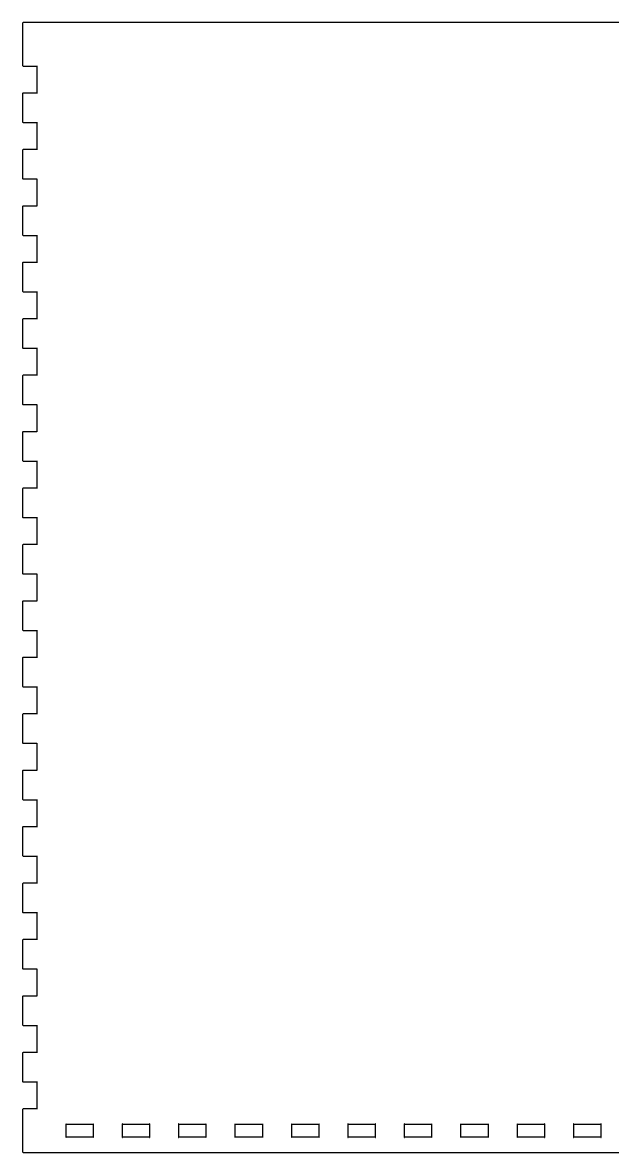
# Model space of a CAD drawing. Extents: x -201 to 201, y -296 to 307.
# Drawn here: x -200.8 to -96.3, y -94.4 to 105.8 of the extents above; entities that cross this region are included whole.
import ezdxf

# ---------------------------------------------------------------- set-up
doc = ezdxf.new("R2010")
doc.units = 0
doc.header["$MEASUREMENT"] = 0
doc.layers.add('MODELSKETCH_VISIBLE', color=7, linetype='CONTINUOUS')

msp = doc.modelspace()

# ---------------------------------------------------------------- linework, layer by layer
at = {"layer": 'MODELSKETCH_VISIBLE'}
for p, q in [((-200.7953, 105.7963), (-200.8243, 105.7433)), ((-200.8243, 105.7433), (-200.8243, 105.7223)), ((-200.8243, 105.7223), (-200.8243, 98.2263)), ((-200.743, 105.8243), (-200.7953, 105.7963)), ((-200.7251, 105.8243), (-200.743, 105.8243)), ((-198.2239, 105.8243), (-200.7251, 105.8243)), ((-3.2247, 105.8243), (-198.2239, 105.8243)), ((-200.8243, 98.2263), (-200.8243, 98.2083)), ((-200.8243, 98.2083), (-200.7953, 98.1553)), ((-200.7953, 98.1553), (-200.743, 98.1233)), ((-200.743, 98.1233), (-200.7251, 98.1233)), ((-200.7251, 98.1233), (-198.3245, 98.1233)), ((-198.3107, 98.1663), (-198.3245, 98.1343)), ((-198.3245, 98.1343), (-198.3245, 98.1233)), ((-198.3245, 98.1233), (-198.3245, 93.3263)), ((-198.3245, 98.1233), (-198.3149, 98.1233)), ((-198.3149, 98.1233), (-198.2832, 98.1373)), ((-198.2873, 98.1623), (-198.3107, 98.1663)), ((-198.2832, 98.1373), (-198.2873, 98.1623)), ((-200.7953, 93.2943), (-200.8243, 93.2413)), ((-200.8243, 93.2413), (-200.8243, 93.2233)), ((-200.8243, 93.2233), (-200.8243, 88.2243)), ((-200.743, 93.3263), (-200.7953, 93.2943)), ((-200.7251, 93.3263), (-200.743, 93.3263)), ((-198.3245, 93.3263), (-200.7251, 93.3263)), ((-198.3149, 93.3263), (-198.3245, 93.3263)), ((-198.3245, 93.3263), (-198.3245, 93.3153)), ((-198.3245, 93.3153), (-198.3107, 93.2833)), ((-198.2832, 93.3113), (-198.3149, 93.3263)), ((-198.3107, 93.2833), (-198.2873, 93.2873)), ((-198.2873, 93.2873), (-198.2832, 93.3113)), ((-200.8243, 88.2243), (-200.8243, 88.2073)), ((-200.8243, 88.2073), (-200.7953, 88.1543)), ((-200.7953, 88.1543), (-200.743, 88.1223)), ((-200.743, 88.1223), (-200.7251, 88.1223)), ((-200.7251, 88.1223), (-198.3245, 88.1223)), ((-198.3107, 88.1683), (-198.3245, 88.1363)), ((-198.3245, 88.1363), (-198.3245, 88.1223)), ((-198.3245, 88.1223), (-198.3245, 83.3243)), ((-198.3245, 88.1223), (-198.3149, 88.1223)), ((-198.3149, 88.1223), (-198.2832, 88.1403)), ((-198.2873, 88.1613), (-198.3107, 88.1683)), ((-198.2832, 88.1403), (-198.2873, 88.1613)), ((-200.7953, 83.2963), (-200.8243, 83.2433)), ((-200.8243, 83.2433), (-200.8243, 83.2263)), ((-200.8243, 83.2263), (-200.8243, 78.2233)), ((-200.743, 83.3243), (-200.7953, 83.2963)), ((-200.7251, 83.3243), (-200.743, 83.3243)), ((-198.3245, 83.3243), (-200.7251, 83.3243)), ((-198.3149, 83.3243), (-198.3245, 83.3243)), ((-198.3245, 83.3243), (-198.3245, 83.3143)), ((-198.3245, 83.3143), (-198.3107, 83.2823)), ((-198.2832, 83.3103), (-198.3149, 83.3243)), ((-198.3107, 83.2823), (-198.2873, 83.2863)), ((-198.2873, 83.2863), (-198.2832, 83.3103)), ((-200.8243, 78.2233), (-200.8243, 78.2063)), ((-200.8243, 78.2063), (-200.7953, 78.1533)), ((-200.7953, 78.1533), (-200.743, 78.1243)), ((-200.743, 78.1243), (-200.7251, 78.1243)), ((-200.7251, 78.1243), (-198.3245, 78.1243)), ((-198.3107, 78.1673), (-198.3245, 78.1353)), ((-198.3245, 78.1353), (-198.3245, 78.1243)), ((-198.3245, 78.1243), (-198.3245, 73.3233)), ((-198.3245, 78.1243), (-198.3149, 78.1243)), ((-198.3149, 78.1243), (-198.2832, 78.1383)), ((-198.2873, 78.1633), (-198.3107, 78.1673)), ((-198.2832, 78.1383), (-198.2873, 78.1633)), ((-200.7953, 73.2953), (-200.8243, 73.2423)), ((-200.8243, 73.2423), (-200.8243, 73.2243)), ((-200.8243, 73.2243), (-200.8243, 68.2253)), ((-200.743, 73.3233), (-200.7953, 73.2953)), ((-200.7251, 73.3233), (-200.743, 73.3233)), ((-198.3245, 73.3233), (-200.7251, 73.3233)), ((-198.3149, 73.3233), (-198.3245, 73.3233)), ((-198.3245, 73.3233), (-198.3245, 73.3163)), ((-198.3245, 73.3163), (-198.3107, 73.2843)), ((-198.2832, 73.3133), (-198.3149, 73.3233)), ((-198.3107, 73.2843), (-198.2873, 73.2883)), ((-198.2873, 73.2883), (-198.2832, 73.3133)), ((-200.8243, 68.2253), (-200.8243, 68.2083)), ((-200.8243, 68.2083), (-200.7953, 68.1553)), ((-200.7953, 68.1553), (-200.743, 68.1233)), ((-200.743, 68.1233), (-200.7251, 68.1233)), ((-200.7251, 68.1233), (-198.3245, 68.1233)), ((-198.3107, 68.1653), (-198.3245, 68.1343)), ((-198.3245, 68.1343), (-198.3245, 68.1233)), ((-198.3245, 68.1233), (-198.3245, 63.3253)), ((-198.3245, 68.1233), (-198.3149, 68.1233)), ((-198.3149, 68.1233), (-198.2832, 68.1413)), ((-198.2873, 68.1623), (-198.3107, 68.1653)), ((-198.2832, 68.1413), (-198.2873, 68.1623)), ((-200.7953, 63.2973), (-200.8243, 63.2413)), ((-200.8243, 63.2413), (-200.8243, 63.2233)), ((-200.8243, 63.2233), (-200.8243, 58.2243)), ((-200.743, 63.3253), (-200.7953, 63.2973)), ((-200.7251, 63.3253), (-200.743, 63.3253)), ((-198.3245, 63.3253), (-200.7251, 63.3253)), ((-198.3149, 63.3253), (-198.3245, 63.3253)), ((-198.3245, 63.3253), (-198.3245, 63.3153)), ((-198.3245, 63.3153), (-198.3107, 63.2833)), ((-198.2832, 63.3113), (-198.3149, 63.3253)), ((-198.3107, 63.2833), (-198.2873, 63.2873)), ((-198.2873, 63.2873), (-198.2832, 63.3113)), ((-200.8243, 58.2243), (-200.8243, 58.2073)), ((-200.8243, 58.2073), (-200.7953, 58.1543)), ((-200.7953, 58.1543), (-200.743, 58.1253)), ((-200.743, 58.1253), (-200.7251, 58.1253)), ((-200.7251, 58.1253), (-198.3245, 58.1253)), ((-198.3107, 58.1683), (-198.3245, 58.1363)), ((-198.3245, 58.1363), (-198.3245, 58.1253)), ((-198.3245, 58.1253), (-198.3245, 53.3243)), ((-198.3245, 58.1253), (-198.3149, 58.1253)), ((-198.3149, 58.1253), (-198.2832, 58.1403)), ((-198.2873, 58.1613), (-198.3107, 58.1683)), ((-198.2832, 58.1403), (-198.2873, 58.1613)), ((-200.7953, 53.2963), (-200.8243, 53.2433)), ((-200.8243, 53.2433), (-200.8243, 53.2223)), ((-200.8243, 53.2223), (-200.8243, 48.2233)), ((-200.743, 53.3243), (-200.7953, 53.2963)), ((-200.7251, 53.3243), (-200.743, 53.3243)), ((-198.3245, 53.3243), (-200.7251, 53.3243)), ((-198.3149, 53.3243), (-198.3245, 53.3243)), ((-198.3245, 53.3243), (-198.3245, 53.3143)), ((-198.3245, 53.3143), (-198.3107, 53.2823)), ((-198.2832, 53.3103), (-198.3149, 53.3243)), ((-198.3107, 53.2823), (-198.2873, 53.2853)), ((-198.2873, 53.2853), (-198.2832, 53.3103)), ((-200.8243, 48.2233), (-200.8243, 48.2093)), ((-200.8243, 48.2093), (-200.7953, 48.1523)), ((-200.7953, 48.1523), (-200.743, 48.1243)), ((-200.743, 48.1243), (-200.7251, 48.1243)), ((-200.7251, 48.1243), (-198.3245, 48.1243)), ((-198.3107, 48.1673), (-198.3245, 48.1353)), ((-198.3245, 48.1353), (-198.3245, 48.1243)), ((-198.3245, 48.1243), (-198.3245, 43.3233)), ((-198.3245, 48.1243), (-198.3149, 48.1243)), ((-198.3149, 48.1243), (-198.2832, 48.1383)), ((-198.2873, 48.1633), (-198.3107, 48.1673)), ((-198.2832, 48.1383), (-198.2873, 48.1633)), ((-200.7953, 43.2953), (-200.8243, 43.2423)), ((-200.8243, 43.2423), (-200.8243, 43.2243)), ((-200.8243, 43.2243), (-200.8243, 38.2253)), ((-200.743, 43.3233), (-200.7953, 43.2953)), ((-200.7251, 43.3233), (-200.743, 43.3233)), ((-198.3245, 43.3233), (-200.7251, 43.3233)), ((-198.3149, 43.3233), (-198.3245, 43.3233)), ((-198.3245, 43.3233), (-198.3245, 43.3123)), ((-198.3245, 43.3123), (-198.3107, 43.2813)), ((-198.2832, 43.3093), (-198.3149, 43.3233)), ((-198.3107, 43.2813), (-198.2873, 43.2883)), ((-198.2873, 43.2883), (-198.2832, 43.3093)), ((-200.8243, 38.2253), (-200.8243, 38.2083)), ((-200.8243, 38.2083), (-200.7953, 38.1553)), ((-200.7953, 38.1553), (-200.743, 38.1233)), ((-200.743, 38.1233), (-200.7251, 38.1233)), ((-200.7251, 38.1233), (-198.3245, 38.1233)), ((-198.3107, 38.1653), (-198.3245, 38.1343)), ((-198.3245, 38.1343), (-198.3245, 38.1233)), ((-198.3245, 38.1233), (-198.3245, 33.3243)), ((-198.3245, 38.1233), (-198.3149, 38.1233)), ((-198.3149, 38.1233), (-198.2832, 38.1413)), ((-198.2873, 38.1623), (-198.3107, 38.1653)), ((-198.2832, 38.1413), (-198.2873, 38.1623)), ((-200.7953, 33.2953), (-200.8243, 33.2423)), ((-200.8243, 33.2423), (-200.8243, 33.2243)), ((-200.8243, 33.2243), (-200.8243, 28.2243)), ((-200.743, 33.3243), (-200.7953, 33.2953)), ((-200.7251, 33.3243), (-200.743, 33.3243)), ((-198.3245, 33.3243), (-200.7251, 33.3243)), ((-198.3149, 33.3243), (-198.3245, 33.3243)), ((-198.3245, 33.3243), (-198.3245, 33.3153)), ((-198.3245, 33.3153), (-198.3107, 33.2833)), ((-198.2832, 33.3113), (-198.3149, 33.3243)), ((-198.3107, 33.2833), (-198.2873, 33.2873)), ((-198.2873, 33.2873), (-198.2832, 33.3113)), ((-200.8243, 28.2243), (-200.8243, 28.2083)), ((-200.8243, 28.2083), (-200.7953, 28.1543)), ((-200.7953, 28.1543), (-200.743, 28.1243)), ((-200.743, 28.1243), (-200.7251, 28.1243)), ((-200.7251, 28.1243), (-198.3245, 28.1243)), ((-198.3107, 28.1663), (-198.3245, 28.1353)), ((-198.3245, 28.1353), (-198.3245, 28.1243)), ((-198.3245, 28.1243), (-198.3245, 23.3243)), ((-198.3245, 28.1243), (-198.3149, 28.1243)), ((-198.3149, 28.1243), (-198.2832, 28.1393)), ((-198.2873, 28.1623), (-198.3107, 28.1663)), ((-198.2832, 28.1393), (-198.2873, 28.1623)), ((-200.7953, 23.2953), (-200.8243, 23.2413)), ((-200.8243, 23.2413), (-200.8243, 23.2233)), ((-200.8243, 23.2233), (-200.8243, 18.2243)), ((-200.743, 23.3243), (-200.7953, 23.2953)), ((-200.7251, 23.3243), (-200.743, 23.3243)), ((-198.3245, 23.3243), (-200.7251, 23.3243)), ((-198.3149, 23.3243), (-198.3245, 23.3243)), ((-198.3245, 23.3243), (-198.3245, 23.3143)), ((-198.3245, 23.3143), (-198.3107, 23.2833)), ((-198.2832, 23.3103), (-198.3149, 23.3243)), ((-198.3107, 23.2833), (-198.2873, 23.2873)), ((-198.2873, 23.2873), (-198.2832, 23.3103)), ((-200.8243, 18.2243), (-200.8243, 18.2083)), ((-200.8243, 18.2083), (-200.7953, 18.1543)), ((-200.7953, 18.1543), (-200.743, 18.1233)), ((-200.743, 18.1233), (-200.7251, 18.1233)), ((-200.7251, 18.1233), (-198.3245, 18.1233)), ((-198.3107, 18.1663), (-198.3245, 18.1353)), ((-198.3245, 18.1353), (-198.3245, 18.1233)), ((-198.3245, 18.1233), (-198.3245, 13.3243)), ((-198.3245, 18.1233), (-198.3149, 18.1233)), ((-198.3149, 18.1233), (-198.2832, 18.1383)), ((-198.2873, 18.1623), (-198.3107, 18.1663)), ((-198.2832, 18.1383), (-198.2873, 18.1623)), ((-200.7953, 13.2953), (-200.8243, 13.2423)), ((-200.8243, 13.2423), (-200.8243, 13.2253)), ((-200.8243, 13.2253), (-200.8243, 8.2243)), ((-200.743, 13.3243), (-200.7953, 13.2953)), ((-200.7251, 13.3243), (-200.743, 13.3243)), ((-198.3245, 13.3243), (-200.7251, 13.3243)), ((-198.3149, 13.3243), (-198.3245, 13.3243)), ((-198.3245, 13.3243), (-198.3245, 13.3143)), ((-198.3245, 13.3143), (-198.3107, 13.2823)), ((-198.2832, 13.3103), (-198.3149, 13.3243)), ((-198.3107, 13.2823), (-198.2873, 13.2863)), ((-198.2873, 13.2863), (-198.2832, 13.3103)), ((-200.8243, 8.2243), (-200.8243, 8.2073)), ((-200.8243, 8.2073), (-200.7953, 8.1533)), ((-200.7953, 8.1533), (-200.743, 8.1243)), ((-200.743, 8.1243), (-200.7251, 8.1243)), ((-200.7251, 8.1243), (-198.3245, 8.1243)), ((-198.3107, 8.1673), (-198.3245, 8.1353)), ((-198.3245, 8.1353), (-198.3245, 8.1243)), ((-198.3245, 8.1243), (-198.3245, 3.3233)), ((-198.3245, 8.1243), (-198.3149, 8.1243)), ((-198.3149, 8.1243), (-198.2832, 8.1403)), ((-198.2873, 8.1623), (-198.3107, 8.1673)), ((-198.2832, 8.1403), (-198.2873, 8.1623)), ((-200.7953, 3.2943), (-200.8243, 3.2423)), ((-200.8243, 3.2423), (-200.8243, 3.2243)), ((-200.8243, 3.2243), (-200.8243, -1.7757)), ((-200.743, 3.3233), (-200.7953, 3.2943)), ((-200.7251, 3.3233), (-200.743, 3.3233)), ((-198.3245, 3.3233), (-200.7251, 3.3233)), ((-198.3149, 3.3233), (-198.3245, 3.3233)), ((-198.3245, 3.3233), (-198.3245, 3.3143)), ((-198.3245, 3.3143), (-198.3107, 3.2823)), ((-198.2832, 3.3093), (-198.3149, 3.3233)), ((-198.3107, 3.2823), (-198.2873, 3.2863)), ((-198.2873, 3.2863), (-198.2832, 3.3093)), ((-200.8243, -1.7757), (-200.8243, -1.7917)), ((-200.8243, -1.7917), (-200.7953, -1.8457)), ((-200.7953, -1.8457), (-200.743, -1.8757)), ((-200.743, -1.8757), (-200.7251, -1.8757)), ((-200.7251, -1.8757), (-198.3245, -1.8757)), ((-198.3107, -1.8327), (-198.3245, -1.8647)), ((-198.3245, -1.8647), (-198.3245, -1.8757)), ((-198.3245, -1.8757), (-198.3245, -6.6757)), ((-198.3245, -1.8757), (-198.3149, -1.8757)), ((-198.3149, -1.8757), (-198.2832, -1.8607)), ((-198.2873, -1.8377), (-198.3107, -1.8327)), ((-198.2832, -1.8607), (-198.2873, -1.8377)), ((-200.7953, -6.7047), (-200.8243, -6.7587)), ((-200.8243, -6.7587), (-200.8243, -6.7767)), ((-200.8243, -6.7767), (-200.8243, -11.7757)), ((-200.743, -6.6757), (-200.7953, -6.7047)), ((-200.7251, -6.6757), (-200.743, -6.6757)), ((-198.3245, -6.6757), (-200.7251, -6.6757)), ((-198.3149, -6.6757), (-198.3245, -6.6757)), ((-198.3245, -6.6757), (-198.3245, -6.6857)), ((-198.3245, -6.6857), (-198.3107, -6.7167)), ((-198.2832, -6.6897), (-198.3149, -6.6757)), ((-198.3107, -6.7167), (-198.2873, -6.7127)), ((-198.2873, -6.7127), (-198.2832, -6.6897)), ((-200.8243, -11.7757), (-200.8243, -11.7917)), ((-200.8243, -11.7917), (-200.7953, -11.8457)), ((-200.7953, -11.8457), (-200.743, -11.8767)), ((-200.743, -11.8767), (-200.7251, -11.8767)), ((-200.7251, -11.8767), (-198.3245, -11.8767)), ((-198.3107, -11.8337), (-198.3245, -11.8657)), ((-198.3245, -11.8657), (-198.3245, -11.8767)), ((-198.3245, -11.8767), (-198.3245, -16.6757)), ((-198.3245, -11.8767), (-198.3149, -11.8767)), ((-198.3149, -11.8767), (-198.2832, -11.8607)), ((-198.2873, -11.8377), (-198.3107, -11.8337)), ((-198.2832, -11.8607), (-198.2873, -11.8377)), ((-200.7953, -16.7047), (-200.8243, -16.7577)), ((-200.8243, -16.7577), (-200.8243, -16.7747)), ((-200.8243, -16.7747), (-200.8243, -21.7757)), ((-200.743, -16.6757), (-200.7953, -16.7047)), ((-200.7251, -16.6757), (-200.743, -16.6757)), ((-198.3245, -16.6757), (-200.7251, -16.6757)), ((-198.3149, -16.6757), (-198.3245, -16.6757)), ((-198.3245, -16.6757), (-198.3245, -16.6857)), ((-198.3245, -16.6857), (-198.3107, -16.7167)), ((-198.2832, -16.6897), (-198.3149, -16.6757)), ((-198.3107, -16.7167), (-198.2873, -16.7137)), ((-198.2873, -16.7137), (-198.2832, -16.6897)), ((-200.8243, -21.7757), (-200.8243, -21.7927)), ((-200.8243, -21.7927), (-200.7953, -21.8457)), ((-200.7953, -21.8457), (-200.743, -21.8757)), ((-200.743, -21.8757), (-200.7251, -21.8757)), ((-200.7251, -21.8757), (-198.3245, -21.8757)), ((-198.3107, -21.8327), (-198.3245, -21.8637)), ((-198.3245, -21.8637), (-198.3245, -21.8757)), ((-198.3245, -21.8757), (-198.3245, -26.6767)), ((-198.3245, -21.8757), (-198.3149, -21.8757)), ((-198.3149, -21.8757), (-198.2832, -21.8607)), ((-198.2873, -21.8377), (-198.3107, -21.8327)), ((-198.2832, -21.8607), (-198.2873, -21.8377)), ((-200.7953, -26.7057), (-200.8243, -26.7577)), ((-200.8243, -26.7577), (-200.8243, -26.7757)), ((-200.8243, -26.7757), (-200.8243, -31.7767)), ((-200.743, -26.6767), (-200.7953, -26.7057)), ((-200.7251, -26.6767), (-200.743, -26.6767)), ((-198.3245, -26.6767), (-200.7251, -26.6767)), ((-198.3149, -26.6767), (-198.3245, -26.6767)), ((-198.3245, -26.6767), (-198.3245, -26.6857)), ((-198.3245, -26.6857), (-198.3107, -26.7177)), ((-198.2832, -26.6897), (-198.3149, -26.6767)), ((-198.3107, -26.7177), (-198.2873, -26.7137)), ((-198.2873, -26.7137), (-198.2832, -26.6897)), ((-200.8243, -31.7767), (-200.8243, -31.7927)), ((-200.8243, -31.7927), (-200.7953, -31.8457)), ((-200.7953, -31.8457), (-200.743, -31.8757)), ((-200.743, -31.8757), (-200.7251, -31.8757)), ((-200.7251, -31.8757), (-198.3245, -31.8757)), ((-198.3107, -31.8327), (-198.3245, -31.8647)), ((-198.3245, -31.8647), (-198.3245, -31.8757)), ((-198.3245, -31.8757), (-198.3245, -36.6757)), ((-198.3245, -31.8757), (-198.3149, -31.8757)), ((-198.3149, -31.8757), (-198.2832, -31.8607)), ((-198.2873, -31.8387), (-198.3107, -31.8327)), ((-198.2832, -31.8607), (-198.2873, -31.8387)), ((-200.7953, -36.7047), (-200.8243, -36.7577)), ((-200.8243, -36.7577), (-200.8243, -36.7757)), ((-200.8243, -36.7757), (-200.8243, -41.7757)), ((-200.743, -36.6757), (-200.7953, -36.7047)), ((-200.7251, -36.6757), (-200.743, -36.6757)), ((-198.3245, -36.6757), (-200.7251, -36.6757)), ((-198.3149, -36.6757), (-198.3245, -36.6757)), ((-198.3245, -36.6757), (-198.3245, -36.6847)), ((-198.3245, -36.6847), (-198.3107, -36.7167)), ((-198.2832, -36.6897), (-198.3149, -36.6757)), ((-198.3107, -36.7167), (-198.2873, -36.7127)), ((-198.2873, -36.7127), (-198.2832, -36.6897)), ((-200.8243, -41.7757), (-200.8243, -41.7927)), ((-200.8243, -41.7927), (-200.7953, -41.8457)), ((-200.7953, -41.8457), (-200.743, -41.8767)), ((-200.743, -41.8767), (-200.7251, -41.8767)), ((-200.7251, -41.8767), (-198.3245, -41.8767)), ((-198.3107, -41.8337), (-198.3245, -41.8657)), ((-198.3245, -41.8657), (-198.3245, -41.8767)), ((-198.3245, -41.8767), (-198.3245, -46.6757)), ((-198.3245, -41.8767), (-198.3149, -41.8767)), ((-198.3149, -41.8767), (-198.2832, -41.8607)), ((-198.2873, -41.8377), (-198.3107, -41.8337)), ((-198.2832, -41.8607), (-198.2873, -41.8377)), ((-200.7953, -46.7047), (-200.8243, -46.7577)), ((-200.8243, -46.7577), (-200.8243, -46.7757)), ((-200.8243, -46.7757), (-200.8243, -51.7757)), ((-200.743, -46.6757), (-200.7953, -46.7047)), ((-200.7251, -46.6757), (-200.743, -46.6757)), ((-198.3245, -46.6757), (-200.7251, -46.6757)), ((-198.3149, -46.6757), (-198.3245, -46.6757)), ((-198.3245, -46.6757), (-198.3245, -46.6857)), ((-198.3245, -46.6857), (-198.3107, -46.7167)), ((-198.2832, -46.6897), (-198.3149, -46.6757)), ((-198.3107, -46.7167), (-198.2873, -46.7127)), ((-198.2873, -46.7127), (-198.2832, -46.6897)), ((-200.8243, -51.7757), (-200.8243, -51.7927)), ((-200.8243, -51.7927), (-200.7953, -51.8467)), ((-200.7953, -51.8467), (-200.743, -51.8757)), ((-200.743, -51.8757), (-200.7251, -51.8757)), ((-200.7251, -51.8757), (-198.3245, -51.8757)), ((-198.3107, -51.8327), (-198.3245, -51.8637)), ((-198.3245, -51.8637), (-198.3245, -51.8757)), ((-198.3245, -51.8757), (-198.3245, -56.6767)), ((-198.3245, -51.8757), (-198.3149, -51.8757)), ((-198.3149, -51.8757), (-198.2832, -51.8597)), ((-198.2873, -51.8377), (-198.3107, -51.8327)), ((-198.2832, -51.8597), (-198.2873, -51.8377)), ((-200.7953, -56.7057), (-200.8243, -56.7577)), ((-200.8243, -56.7577), (-200.8243, -56.7757)), ((-200.8243, -56.7757), (-200.8243, -61.7747)), ((-200.743, -56.6767), (-200.7953, -56.7057)), ((-200.7251, -56.6767), (-200.743, -56.6767)), ((-198.3245, -56.6767), (-200.7251, -56.6767)), ((-198.3149, -56.6767), (-198.3245, -56.6767)), ((-198.3245, -56.6767), (-198.3245, -56.6857)), ((-198.3245, -56.6857), (-198.3107, -56.7177)), ((-198.2832, -56.6897), (-198.3149, -56.6767)), ((-198.3107, -56.7177), (-198.2873, -56.7137)), ((-198.2873, -56.7137), (-198.2832, -56.6897)), ((-200.8243, -61.7747), (-200.8243, -61.7917)), ((-200.8243, -61.7917), (-200.7953, -61.8447)), ((-200.7953, -61.8447), (-200.743, -61.8757)), ((-200.743, -61.8757), (-200.7251, -61.8757)), ((-200.7251, -61.8757), (-198.3245, -61.8757)), ((-198.3107, -61.8327), (-198.3245, -61.8647)), ((-198.3245, -61.8647), (-198.3245, -61.8757)), ((-198.3245, -61.8757), (-198.3245, -66.6757)), ((-198.3245, -61.8757), (-198.3149, -61.8757)), ((-198.3149, -61.8757), (-198.2832, -61.8607)), ((-198.2873, -61.8367), (-198.3107, -61.8327)), ((-198.2832, -61.8607), (-198.2873, -61.8367)), ((-200.7953, -66.7047), (-200.8243, -66.7577)), ((-200.8243, -66.7577), (-200.8243, -66.7757)), ((-200.8243, -66.7757), (-200.8243, -71.7757)), ((-200.743, -66.6757), (-200.7953, -66.7047)), ((-200.7251, -66.6757), (-200.743, -66.6757)), ((-198.3245, -66.6757), (-200.7251, -66.6757)), ((-198.3149, -66.6757), (-198.3245, -66.6757)), ((-198.3245, -66.6757), (-198.3245, -66.6847)), ((-198.3245, -66.6847), (-198.3107, -66.7167)), ((-198.2832, -66.6887), (-198.3149, -66.6757)), ((-198.3107, -66.7167), (-198.2873, -66.7127)), ((-198.2873, -66.7127), (-198.2832, -66.6887)), ((-200.8243, -71.7757), (-200.8243, -71.7917)), ((-200.8243, -71.7917), (-200.7953, -71.8457)), ((-200.7953, -71.8457), (-200.743, -71.8757)), ((-200.743, -71.8757), (-200.7251, -71.8757)), ((-200.7251, -71.8757), (-198.3245, -71.8757)), ((-198.3107, -71.8337), (-198.3245, -71.8647)), ((-198.3245, -71.8647), (-198.3245, -71.8757)), ((-198.3245, -71.8757), (-198.3245, -76.6757)), ((-198.3245, -71.8757), (-198.3149, -71.8757)), ((-198.3149, -71.8757), (-198.2832, -71.8607)), ((-198.2873, -71.8377), (-198.3107, -71.8337)), ((-198.2832, -71.8607), (-198.2873, -71.8377)), ((-200.7953, -76.7047), (-200.8243, -76.7587)), ((-200.8243, -76.7587), (-200.8243, -76.7767)), ((-200.8243, -76.7767), (-200.8243, -81.7757)), ((-200.743, -76.6757), (-200.7953, -76.7047)), ((-200.7251, -76.6757), (-200.743, -76.6757)), ((-198.3245, -76.6757), (-200.7251, -76.6757)), ((-198.3149, -76.6757), (-198.3245, -76.6757)), ((-198.3245, -76.6757), (-198.3245, -76.6857)), ((-198.3245, -76.6857), (-198.3107, -76.7177)), ((-198.2832, -76.6897), (-198.3149, -76.6757)), ((-198.3107, -76.7177), (-198.2873, -76.7127)), ((-198.2873, -76.7127), (-198.2832, -76.6897)), ((-200.8243, -81.7757), (-200.8243, -81.7927)), ((-200.8243, -81.7927), (-200.7953, -81.8467)), ((-200.7953, -81.8467), (-200.743, -81.8757)), ((-200.743, -81.8757), (-200.7251, -81.8757)), ((-200.7251, -81.8757), (-198.3245, -81.8757)), ((-198.3107, -81.8327), (-198.3245, -81.8637)), ((-198.3245, -81.8637), (-198.3245, -81.8757)), ((-198.3245, -81.8757), (-198.3245, -86.6757)), ((-198.3245, -81.8757), (-198.3149, -81.8757)), ((-198.3149, -81.8757), (-198.2832, -81.8597)), ((-198.2873, -81.8377), (-198.3107, -81.8327)), ((-198.2832, -81.8597), (-198.2873, -81.8377)), ((-200.7953, -86.7047), (-200.8243, -86.7577)), ((-200.8243, -86.7577), (-200.8243, -86.7757)), ((-200.8243, -86.7757), (-200.8243, -94.2757)), ((-200.743, -86.6757), (-200.7953, -86.7047)), ((-200.7251, -86.6757), (-200.743, -86.6757)), ((-198.3245, -86.6757), (-200.7251, -86.6757)), ((-198.3149, -86.6757), (-198.3245, -86.6757)), ((-198.3245, -86.6757), (-198.3245, -86.6857)), ((-198.3245, -86.6857), (-198.3107, -86.7177)), ((-198.2832, -86.6897), (-198.3149, -86.6757)), ((-198.3107, -86.7177), (-198.2873, -86.7137)), ((-198.2873, -86.7137), (-198.2832, -86.6897)), ((-193.1624, -89.3367), (-193.1679, -89.3607)), ((-193.1679, -89.3607), (-193.1362, -89.3757)), ((-193.1403, -89.3327), (-193.1624, -89.3367)), ((-193.1252, -89.3647), (-193.1403, -89.3327)), ((-193.1362, -89.3757), (-193.1252, -89.3757)), ((-193.1252, -89.3757), (-193.1252, -89.3647)), ((-193.1252, -89.3757), (-188.3241, -89.3757)), ((-193.1252, -91.6757), (-193.1252, -89.3757)), ((-188.3103, -89.3327), (-188.3241, -89.3647)), ((-188.3241, -89.3647), (-188.3241, -89.3757)), ((-188.3241, -89.3757), (-188.3241, -91.6757)), ((-188.3241, -89.3757), (-188.3144, -89.3757)), ((-188.3144, -89.3757), (-188.2828, -89.3607)), ((-188.2869, -89.3367), (-188.3103, -89.3327)), ((-188.2828, -89.3607), (-188.2869, -89.3367)), ((-183.1633, -89.3367), (-183.1675, -89.3607)), ((-183.1675, -89.3607), (-183.1358, -89.3757)), ((-183.1399, -89.3327), (-183.1633, -89.3367)), ((-183.1248, -89.3647), (-183.1399, -89.3327)), ((-183.1358, -89.3757), (-183.1248, -89.3757)), ((-183.1248, -89.3757), (-183.1248, -89.3647)), ((-183.1248, -89.3757), (-178.325, -89.3757)), ((-183.1248, -91.6757), (-183.1248, -89.3757)), ((-178.3113, -89.3327), (-178.325, -89.3647)), ((-178.325, -89.3647), (-178.325, -89.3757)), ((-178.325, -89.3757), (-178.325, -91.6757)), ((-178.325, -89.3757), (-178.3154, -89.3757)), ((-178.3154, -89.3757), (-178.2837, -89.3607)), ((-178.2878, -89.3367), (-178.3113, -89.3327)), ((-178.2837, -89.3607), (-178.2878, -89.3367)), ((-173.1628, -89.3367), (-173.1671, -89.3607)), ((-173.1671, -89.3607), (-173.1353, -89.3757)), ((-173.1396, -89.3327), (-173.1628, -89.3367)), ((-173.1244, -89.3647), (-173.1396, -89.3327)), ((-173.1353, -89.3757), (-173.1244, -89.3757)), ((-173.1244, -89.3757), (-173.1244, -89.3647)), ((-173.1244, -89.3757), (-168.3245, -89.3757)), ((-173.1244, -91.6757), (-173.1244, -89.3757)), ((-168.3107, -89.3327), (-168.3245, -89.3647)), ((-168.3245, -89.3647), (-168.3245, -89.3757)), ((-168.3245, -89.3757), (-168.3245, -91.6757)), ((-168.3245, -89.3757), (-168.315, -89.3757)), ((-168.315, -89.3757), (-168.2832, -89.3607)), ((-168.2875, -89.3367), (-168.3107, -89.3327)), ((-168.2832, -89.3607), (-168.2875, -89.3367)), ((-163.1627, -89.3367), (-163.1665, -89.3607)), ((-163.1665, -89.3607), (-163.1348, -89.3757)), ((-163.139, -89.3327), (-163.1627, -89.3367)), ((-163.1239, -89.3647), (-163.139, -89.3327)), ((-163.1348, -89.3757), (-163.1239, -89.3757)), ((-163.1239, -89.3757), (-163.1239, -89.3647)), ((-163.1239, -89.3757), (-158.3243, -89.3757)), ((-163.1239, -91.6757), (-163.1239, -89.3757)), ((-158.3106, -89.3327), (-158.3243, -89.3647)), ((-158.3243, -89.3647), (-158.3243, -89.3757)), ((-158.3243, -89.3757), (-158.3243, -91.6757)), ((-158.3243, -89.3757), (-158.3144, -89.3757)), ((-158.3144, -89.3757), (-158.2827, -89.3607)), ((-158.2869, -89.3367), (-158.3106, -89.3327)), ((-158.2827, -89.3607), (-158.2869, -89.3367)), ((-153.1621, -89.3367), (-153.1674, -89.3607)), ((-153.1674, -89.3607), (-153.136, -89.3757)), ((-153.1399, -89.3327), (-153.1621, -89.3367)), ((-153.1247, -89.3647), (-153.1399, -89.3327)), ((-153.136, -89.3757), (-153.1247, -89.3757)), ((-153.1247, -89.3757), (-153.1247, -89.3647)), ((-153.1247, -89.3757), (-148.3252, -89.3757)), ((-153.1247, -91.6757), (-153.1247, -89.3757)), ((-148.3114, -89.3327), (-148.3252, -89.3647)), ((-148.3252, -89.3647), (-148.3252, -89.3757)), ((-148.3252, -89.3757), (-148.3252, -91.6757)), ((-148.3252, -89.3757), (-148.3157, -89.3757)), ((-148.3157, -89.3757), (-148.2839, -89.3607)), ((-148.2878, -89.3367), (-148.3114, -89.3327)), ((-148.2839, -89.3607), (-148.2878, -89.3367)), ((-143.163, -89.3367), (-143.1672, -89.3607)), ((-143.1672, -89.3607), (-143.1355, -89.3757)), ((-143.1397, -89.3327), (-143.163, -89.3367)), ((-143.1245, -89.3647), (-143.1397, -89.3327)), ((-143.1355, -89.3757), (-143.1245, -89.3757)), ((-143.1245, -89.3757), (-143.1245, -89.3647)), ((-143.1245, -89.3757), (-138.3246, -89.3757)), ((-143.1245, -91.6757), (-143.1245, -89.3757)), ((-138.3109, -89.3327), (-138.3246, -89.3647)), ((-138.3246, -89.3647), (-138.3246, -89.3757)), ((-138.3246, -89.3757), (-138.3246, -91.6757)), ((-138.3246, -89.3757), (-138.3151, -89.3757)), ((-138.3151, -89.3757), (-138.2834, -89.3607)), ((-138.2876, -89.3367), (-138.3109, -89.3327)), ((-138.2834, -89.3607), (-138.2876, -89.3367)), ((-133.1624, -89.3367), (-133.1667, -89.3607)), ((-133.1667, -89.3607), (-133.1349, -89.3757)), ((-133.1392, -89.3327), (-133.1624, -89.3367)), ((-133.124, -89.3647), (-133.1392, -89.3327)), ((-133.1349, -89.3757), (-133.124, -89.3757)), ((-133.124, -89.3757), (-133.124, -89.3647)), ((-133.124, -89.3757), (-128.3244, -89.3757)), ((-133.124, -91.6757), (-133.124, -89.3757)), ((-128.3107, -89.3327), (-128.3244, -89.3647)), ((-128.3244, -89.3647), (-128.3244, -89.3757)), ((-128.3244, -89.3757), (-128.3244, -91.6757)), ((-128.3244, -89.3757), (-128.3146, -89.3757)), ((-128.3146, -89.3757), (-128.2828, -89.3607)), ((-128.287, -89.3367), (-128.3107, -89.3327)), ((-128.2828, -89.3607), (-128.287, -89.3367)), ((-123.1622, -89.3367), (-123.1675, -89.3607)), ((-123.1675, -89.3607), (-123.1361, -89.3757)), ((-123.14, -89.3327), (-123.1622, -89.3367)), ((-123.1248, -89.3647), (-123.14, -89.3327)), ((-123.1361, -89.3757), (-123.1248, -89.3757)), ((-123.1248, -89.3757), (-123.1248, -89.3647)), ((-123.1248, -89.3757), (-118.3253, -89.3757)), ((-123.1248, -91.6757), (-123.1248, -89.3757)), ((-118.3115, -89.3327), (-118.3253, -89.3647)), ((-118.3253, -89.3647), (-118.3253, -89.3757)), ((-118.3253, -89.3757), (-118.3253, -91.6757)), ((-118.3253, -89.3757), (-118.3158, -89.3757)), ((-118.3158, -89.3757), (-118.284, -89.3607)), ((-118.2879, -89.3367), (-118.3115, -89.3327)), ((-118.284, -89.3607), (-118.2879, -89.3367)), ((-113.1631, -89.3367), (-113.1673, -89.3607)), ((-113.1673, -89.3607), (-113.1356, -89.3757)), ((-113.1398, -89.3327), (-113.1631, -89.3367)), ((-113.1247, -89.3647), (-113.1398, -89.3327)), ((-113.1356, -89.3757), (-113.1247, -89.3757)), ((-113.1247, -89.3757), (-113.1247, -89.3647)), ((-113.1247, -89.3757), (-108.3247, -89.3757)), ((-113.1247, -91.6757), (-113.1247, -89.3757)), ((-108.3107, -89.3327), (-108.3247, -89.3647)), ((-108.3247, -89.3647), (-108.3247, -89.3757)), ((-108.3247, -89.3757), (-108.3247, -91.6757)), ((-108.3247, -89.3757), (-108.3157, -89.3757)), ((-108.3157, -89.3757), (-108.2837, -89.3607)), ((-108.2877, -89.3367), (-108.3107, -89.3327)), ((-108.2837, -89.3607), (-108.2877, -89.3367)), ((-103.1627, -89.3367), (-103.1687, -89.3607)), ((-103.1687, -89.3607), (-103.1367, -89.3757)), ((-103.1407, -89.3327), (-103.1627, -89.3367)), ((-103.1257, -89.3647), (-103.1407, -89.3327)), ((-103.1367, -89.3757), (-103.1257, -89.3757)), ((-103.1257, -89.3757), (-103.1257, -89.3647)), ((-103.1257, -89.3757), (-98.3247, -89.3757)), ((-103.1257, -91.6757), (-103.1257, -89.3757)), ((-98.3107, -89.3327), (-98.3247, -89.3647)), ((-98.3247, -89.3647), (-98.3247, -89.3757)), ((-98.3247, -89.3757), (-98.3247, -91.6757)), ((-98.3247, -89.3757), (-98.3147, -89.3757)), ((-98.3147, -89.3757), (-98.2827, -89.3607)), ((-98.2867, -89.3367), (-98.3107, -89.3327)), ((-98.2827, -89.3607), (-98.2867, -89.3367)), ((-193.1362, -91.6757), (-193.1679, -91.6897)), ((-193.1679, -91.6897), (-193.1624, -91.7127)), ((-193.1624, -91.7127), (-193.1403, -91.7167)), ((-193.1403, -91.7167), (-193.1252, -91.6857)), ((-193.1252, -91.6757), (-193.1362, -91.6757)), ((-193.1252, -91.6857), (-193.1252, -91.6757)), ((-190.7246, -91.6757), (-193.1252, -91.6757)), ((-188.3241, -91.6757), (-190.7246, -91.6757)), ((-188.3144, -91.6757), (-188.3241, -91.6757)), ((-188.3241, -91.6757), (-188.3241, -91.6857)), ((-188.3241, -91.6857), (-188.3103, -91.7167)), ((-188.2828, -91.6897), (-188.3144, -91.6757)), ((-188.3103, -91.7167), (-188.2869, -91.7127)), ((-188.2869, -91.7127), (-188.2828, -91.6897)), ((-183.1358, -91.6757), (-183.1675, -91.6897)), ((-183.1675, -91.6897), (-183.1633, -91.7127)), ((-183.1633, -91.7127), (-183.1399, -91.7167)), ((-183.1399, -91.7167), (-183.1248, -91.6857)), ((-183.1248, -91.6757), (-183.1358, -91.6757)), ((-183.1248, -91.6857), (-183.1248, -91.6757)), ((-180.7242, -91.6757), (-183.1248, -91.6757)), ((-178.325, -91.6757), (-180.7242, -91.6757)), ((-178.3154, -91.6757), (-178.325, -91.6757)), ((-178.325, -91.6757), (-178.325, -91.6857)), ((-178.325, -91.6857), (-178.3113, -91.7167)), ((-178.2837, -91.6897), (-178.3154, -91.6757)), ((-178.3113, -91.7167), (-178.2878, -91.7127)), ((-178.2878, -91.7127), (-178.2837, -91.6897)), ((-173.1353, -91.6757), (-173.1671, -91.6897)), ((-173.1671, -91.6897), (-173.1628, -91.7127)), ((-173.1628, -91.7127), (-173.1396, -91.7167)), ((-173.1396, -91.7167), (-173.1244, -91.6857)), ((-173.1244, -91.6757), (-173.1353, -91.6757)), ((-173.1244, -91.6857), (-173.1244, -91.6757)), ((-170.7252, -91.6757), (-173.1244, -91.6757)), ((-168.3245, -91.6757), (-170.7252, -91.6757)), ((-168.315, -91.6757), (-168.3245, -91.6757)), ((-168.3245, -91.6757), (-168.3245, -91.6857)), ((-168.3245, -91.6857), (-168.3107, -91.7167)), ((-168.2832, -91.6897), (-168.315, -91.6757)), ((-168.3107, -91.7167), (-168.2875, -91.7127)), ((-168.2875, -91.7127), (-168.2832, -91.6897)), ((-163.1348, -91.6757), (-163.1665, -91.6897)), ((-163.1665, -91.6897), (-163.1627, -91.7127)), ((-163.1627, -91.7127), (-163.139, -91.7167)), ((-163.139, -91.7167), (-163.1239, -91.6857)), ((-163.1239, -91.6757), (-163.1348, -91.6757)), ((-163.1239, -91.6857), (-163.1239, -91.6757)), ((-160.7246, -91.6757), (-163.1239, -91.6757)), ((-158.3243, -91.6757), (-160.7246, -91.6757)), ((-158.3144, -91.6757), (-158.3243, -91.6757)), ((-158.3243, -91.6757), (-158.3243, -91.6857)), ((-158.3243, -91.6857), (-158.3106, -91.7167)), ((-158.2827, -91.6897), (-158.3144, -91.6757)), ((-158.3106, -91.7167), (-158.2869, -91.7127)), ((-158.2869, -91.7127), (-158.2827, -91.6897)), ((-153.136, -91.6757), (-153.1674, -91.6897)), ((-153.1674, -91.6897), (-153.1621, -91.7127)), ((-153.1621, -91.7127), (-153.1399, -91.7167)), ((-153.1399, -91.7167), (-153.1247, -91.6857)), ((-153.1247, -91.6757), (-153.136, -91.6757)), ((-153.1247, -91.6857), (-153.1247, -91.6757)), ((-150.7244, -91.6757), (-153.1247, -91.6757)), ((-148.3252, -91.6757), (-150.7244, -91.6757)), ((-148.3157, -91.6757), (-148.3252, -91.6757)), ((-148.3252, -91.6757), (-148.3252, -91.6857)), ((-148.3252, -91.6857), (-148.3114, -91.7167)), ((-148.2839, -91.6897), (-148.3157, -91.6757)), ((-148.3114, -91.7167), (-148.2878, -91.7127)), ((-148.2878, -91.7127), (-148.2839, -91.6897)), ((-143.1355, -91.6757), (-143.1672, -91.6897)), ((-143.1672, -91.6897), (-143.163, -91.7127)), ((-143.163, -91.7127), (-143.1397, -91.7167)), ((-143.1397, -91.7167), (-143.1245, -91.6857)), ((-143.1245, -91.6757), (-143.1355, -91.6757)), ((-143.1245, -91.6857), (-143.1245, -91.6757)), ((-140.7239, -91.6757), (-143.1245, -91.6757)), ((-138.3246, -91.6757), (-140.7239, -91.6757)), ((-138.3151, -91.6757), (-138.3246, -91.6757)), ((-138.3246, -91.6757), (-138.3246, -91.6857)), ((-138.3246, -91.6857), (-138.3109, -91.7167)), ((-138.2834, -91.6897), (-138.3151, -91.6757)), ((-138.3109, -91.7167), (-138.2876, -91.7127)), ((-138.2876, -91.7127), (-138.2834, -91.6897)), ((-133.1349, -91.6757), (-133.1667, -91.6897)), ((-133.1667, -91.6897), (-133.1624, -91.7127)), ((-133.1624, -91.7127), (-133.1392, -91.7167)), ((-133.1392, -91.7167), (-133.124, -91.6857)), ((-133.124, -91.6757), (-133.1349, -91.6757)), ((-133.124, -91.6857), (-133.124, -91.6757)), ((-130.7247, -91.6757), (-133.124, -91.6757)), ((-128.3244, -91.6757), (-130.7247, -91.6757)), ((-128.3146, -91.6757), (-128.3244, -91.6757)), ((-128.3244, -91.6757), (-128.3244, -91.6857)), ((-128.3244, -91.6857), (-128.3107, -91.7167)), ((-128.2828, -91.6897), (-128.3146, -91.6757)), ((-128.3107, -91.7167), (-128.287, -91.7127)), ((-128.287, -91.7127), (-128.2828, -91.6897)), ((-123.1361, -91.6757), (-123.1675, -91.6897)), ((-123.1675, -91.6897), (-123.1622, -91.7127)), ((-123.1622, -91.7127), (-123.14, -91.7167)), ((-123.14, -91.7167), (-123.1248, -91.6857)), ((-123.1248, -91.6757), (-123.1361, -91.6757)), ((-123.1248, -91.6857), (-123.1248, -91.6757)), ((-120.7246, -91.6757), (-123.1248, -91.6757)), ((-118.3253, -91.6757), (-120.7246, -91.6757)), ((-118.3158, -91.6757), (-118.3253, -91.6757)), ((-118.3253, -91.6757), (-118.3253, -91.6857)), ((-118.3253, -91.6857), (-118.3115, -91.7167)), ((-118.284, -91.6897), (-118.3158, -91.6757)), ((-118.3115, -91.7167), (-118.2879, -91.7127)), ((-118.2879, -91.7127), (-118.284, -91.6897)), ((-113.1356, -91.6757), (-113.1673, -91.6897)), ((-113.1673, -91.6897), (-113.1631, -91.7127)), ((-113.1631, -91.7127), (-113.1398, -91.7167)), ((-113.1398, -91.7167), (-113.1247, -91.6857)), ((-113.1247, -91.6757), (-113.1356, -91.6757)), ((-113.1247, -91.6857), (-113.1247, -91.6757)), ((-110.7257, -91.6757), (-113.1247, -91.6757)), ((-108.3247, -91.6757), (-110.7257, -91.6757)), ((-108.3157, -91.6757), (-108.3247, -91.6757)), ((-108.3247, -91.6757), (-108.3247, -91.6857)), ((-108.3247, -91.6857), (-108.3107, -91.7167)), ((-108.2837, -91.6897), (-108.3157, -91.6757)), ((-108.3107, -91.7167), (-108.2877, -91.7127)), ((-108.2877, -91.7127), (-108.2837, -91.6897)), ((-103.1367, -91.6757), (-103.1687, -91.6897)), ((-103.1687, -91.6897), (-103.1627, -91.7127)), ((-103.1627, -91.7127), (-103.1407, -91.7167)), ((-103.1407, -91.7167), (-103.1257, -91.6857)), ((-103.1257, -91.6757), (-103.1367, -91.6757)), ((-103.1257, -91.6857), (-103.1257, -91.6757)), ((-100.7247, -91.6757), (-103.1257, -91.6757)), ((-98.3247, -91.6757), (-100.7247, -91.6757)), ((-98.3147, -91.6757), (-98.3247, -91.6757)), ((-98.3247, -91.6757), (-98.3247, -91.6857)), ((-98.3247, -91.6857), (-98.3107, -91.7167)), ((-98.2827, -91.6897), (-98.3147, -91.6757)), ((-98.3107, -91.7167), (-98.2867, -91.7127)), ((-98.2867, -91.7127), (-98.2827, -91.6897)), ((-200.8243, -94.2757), (-200.8243, -94.2927)), ((-200.8243, -94.2927), (-200.7953, -94.3467)), ((-200.7953, -94.3467), (-200.743, -94.3747)), ((-200.743, -94.3747), (-200.7251, -94.3747)), ((-200.7251, -94.3747), (-198.2239, -94.3747)), ((-198.2239, -94.3747), (-3.2247, -94.3747))]:
    msp.add_line(p, q, dxfattribs=at)

doc.saveas('drawing.dxf')
